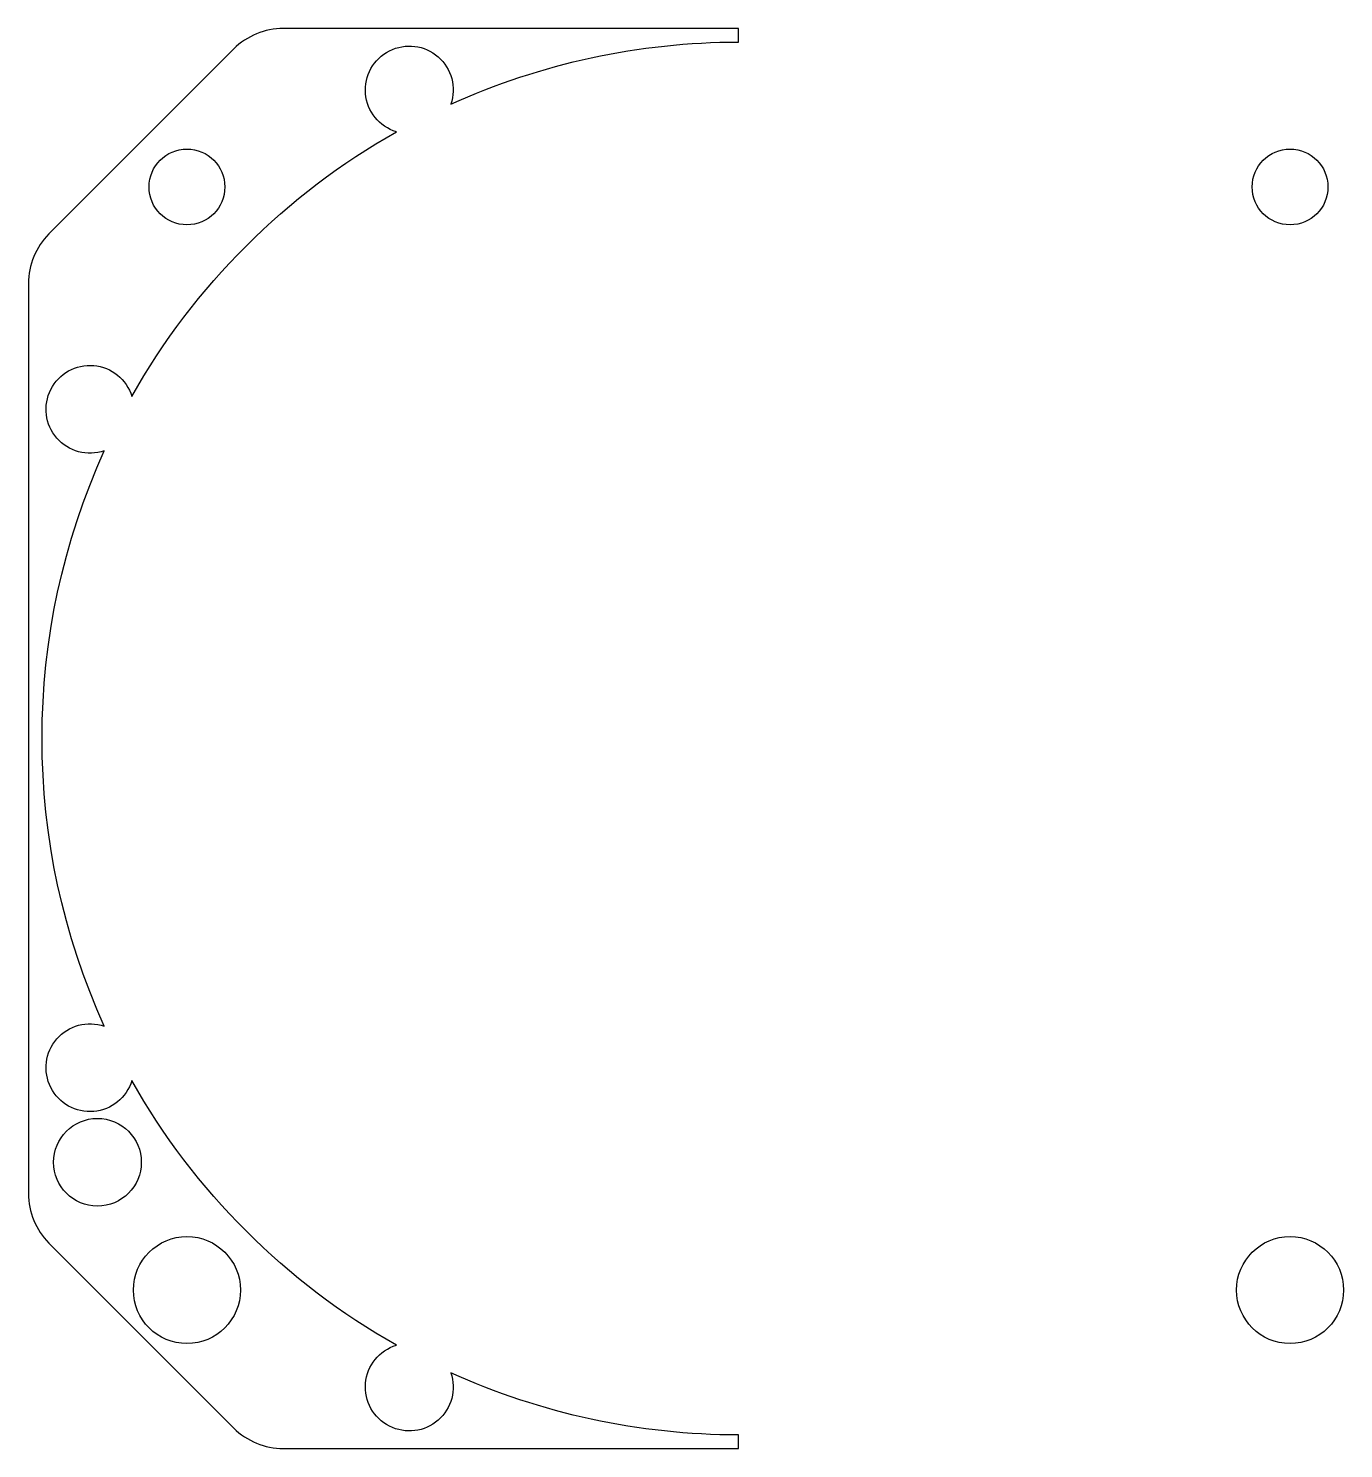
# Model space of a CAD drawing. Header units: millimetres. Extents: x -40.5 to 34.5, y -40.5 to 40.5.
import ezdxf

# ---------------------------------------------------------------- set-up
doc = ezdxf.new("R2010")
doc.units = ezdxf.units.MM
doc.layers.get('0').update_dxf_attribs({"linetype": 'CONTINUOUS'})

msp = doc.modelspace()

# ---------------------------------------------------------------- linework, layer by layer
msp.add_lwpolyline([(0, 39.688), (0, 40.465), (-25.933, 40.465, 0.198961), (-28.762, 39.293), (-39.294, 28.757, 0.198864), (-40.466, 25.929), (-40.466, -25.929, 0.198864), (-39.294, -28.757), (-28.762, -39.293, 0.198961), (-25.933, -40.466), (0, -40.466), (0, -39.688, -0.106888), (-16.398, -36.142, -2.476417), (-19.494, -34.57, -0.136821), (-34.57, -19.494, -2.476417), (-36.142, -16.398, -0.216247), (-36.142, 16.398, -2.476417), (-34.57, 19.494, -0.136821), (-19.494, 34.57, -2.476417), (-16.398, 36.142, -0.106888)], format="xyb", close=True)
for centre, radius in [((-31.431, 31.431), 2.159), ((-31.431, 31.431), 2.159), ((31.431, 31.431), 2.159), ((-36.53, -24.149), 2.499), ((-36.53, -24.149), 2.499), ((-31.431, -31.431), 3.05), ((-31.431, -31.431), 3.05), ((31.431, -31.431), 3.05)]:
    msp.add_circle(centre, radius)

doc.saveas('drawing.dxf')
